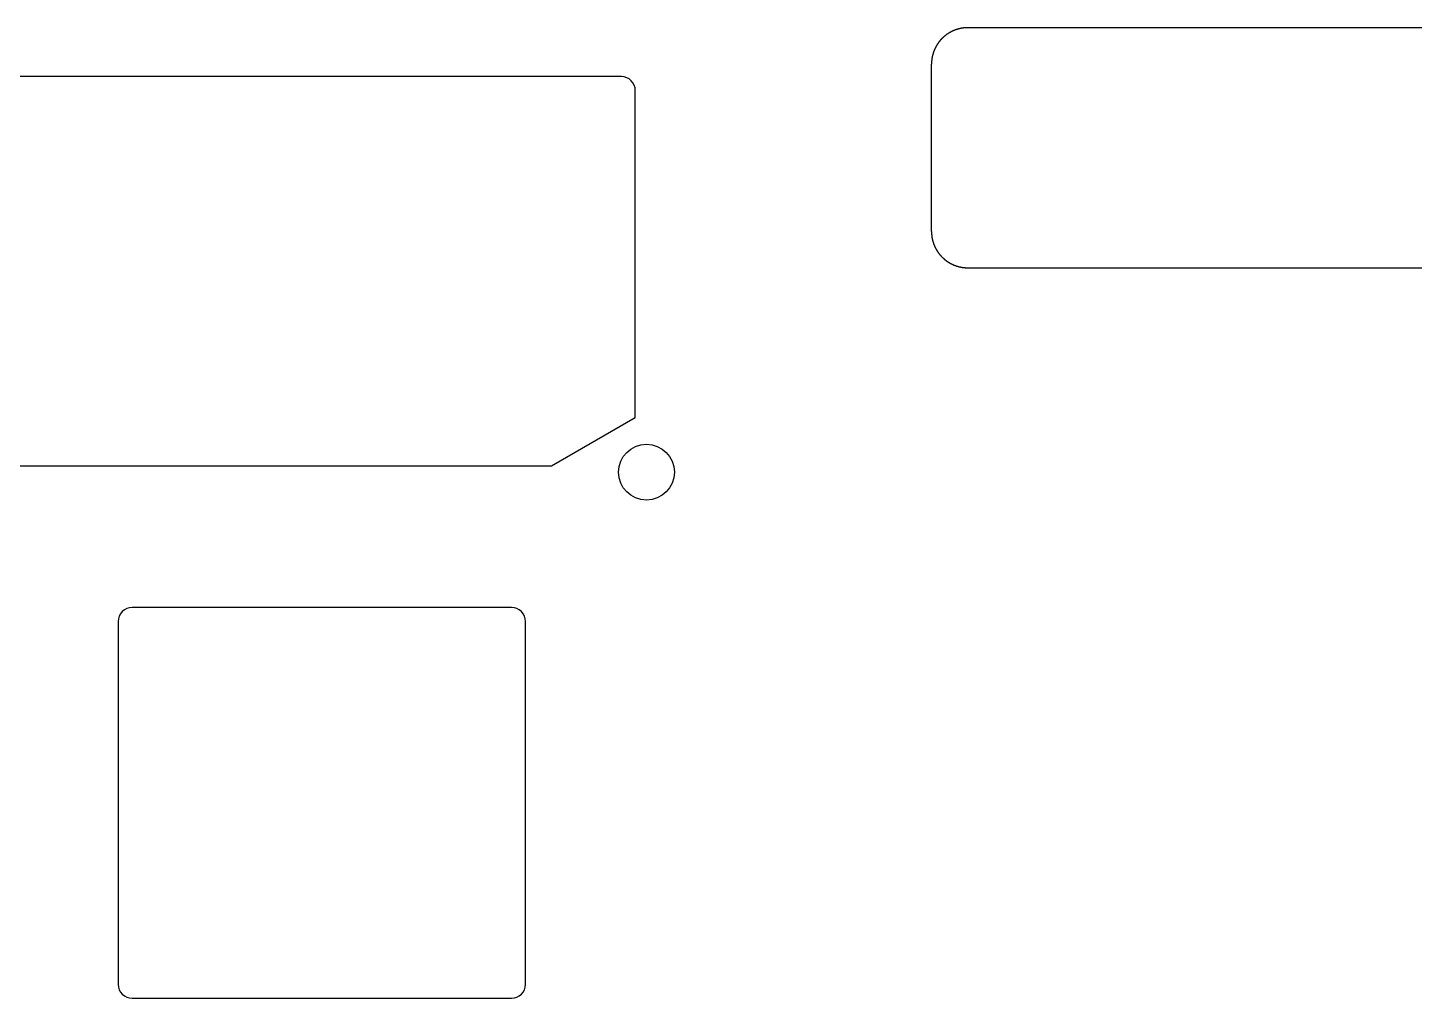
# Model space of a CAD drawing. Header units: millimetres. Extents: x -11 to 340, y -118 to 18.
# Drawn here: x 249.01 to 298.72, y -87.96 to -53.19 of the extents above; entities that cross this region are included whole.
import ezdxf

# ---------------------------------------------------------------- set-up
doc = ezdxf.new("R2010")
doc.units = ezdxf.units.MM
doc.header["$MEASUREMENT"] = 0
doc.layers.get('0').update_dxf_attribs({"linetype": 'CONTINUOUS'})
doc.layers.add('BLACK', color=7, linetype='CONTINUOUS')

msp = doc.modelspace()

# ---------------------------------------------------------------- linework, layer by layer
for points in [[(238.79375, -55.4375), (238.79375, -67.1555), (241.79375, -68.8875), (267.79375, -68.8875), (270.79375, -67.1555), (270.79375, -55.4375, 0.414213562), (270.29375, -54.9375), (239.29375, -54.9375, 0.414212391)], [(252.257046, -74.4625), (252.257046, -87.4625, 0.414212391), (252.757046, -87.9625), (266.357046, -87.9625, 0.414213562), (266.857046, -87.4625), (266.857046, -74.4625, 0.414213562), (266.357046, -73.9625), (252.757046, -73.9625, 0.414212391)]]:
    msp.add_lwpolyline(points, format="xyb", close=True)
msp.add_circle((271.19375, -69.1125), 1)
at = {"layer": 'BLACK', "linetype": 'Continuous'}
for p, q in [((281.695575, -53.677566), (281.692396, -53.681569)), ((281.69877, -53.673576), (281.695575, -53.677566)), ((281.701981, -53.669598), (281.69877, -53.673576)), ((281.705207, -53.665633), (281.701981, -53.669598)), ((281.70845, -53.66168), (281.705207, -53.665633)), ((281.711707, -53.65774), (281.70845, -53.66168)), ((281.714981, -53.653811), (281.711707, -53.65774)), ((281.718269, -53.649896), (281.714981, -53.653811)), ((281.721573, -53.645994), (281.718269, -53.649896)), ((281.724893, -53.642105), (281.721573, -53.645994)), ((281.728228, -53.638228), (281.724893, -53.642105)), ((281.731577, -53.634364), (281.728228, -53.638228)), ((281.734943, -53.630513), (281.731577, -53.634364)), ((281.738323, -53.626676), (281.734943, -53.630513)), ((281.741718, -53.622851), (281.738323, -53.626676)), ((281.745129, -53.61904), (281.741718, -53.622851)), ((281.748554, -53.615242), (281.745129, -53.61904)), ((281.751994, -53.611457), (281.748554, -53.615242)), ((281.755449, -53.607686), (281.751994, -53.611457)), ((281.758919, -53.603928), (281.755449, -53.607686)), ((281.762404, -53.600184), (281.758919, -53.603928)), ((281.765903, -53.596454), (281.762404, -53.600184)), ((281.769417, -53.592737), (281.765903, -53.596454)), ((281.772945, -53.589034), (281.769417, -53.592737)), ((281.776488, -53.585344), (281.772945, -53.589034)), ((281.780045, -53.581669), (281.776488, -53.585344)), ((281.783617, -53.578007), (281.780045, -53.581669)), ((281.787203, -53.57436), (281.783617, -53.578007)), ((281.790803, -53.570726), (281.787203, -53.57436)), ((281.794417, -53.567107), (281.790803, -53.570726)), ((281.801688, -53.55991), (281.794417, -53.567107)), ((281.809015, -53.552771), (281.801688, -53.55991)), ((281.816397, -53.54569), (281.809015, -53.552771)), ((281.823834, -53.538667), (281.816397, -53.54569)), ((281.831326, -53.531703), (281.823834, -53.538667)), ((281.838871, -53.524797), (281.831326, -53.531703)), ((281.84647, -53.517952), (281.838871, -53.524797)), ((281.854121, -53.511166), (281.84647, -53.517952)), ((281.861825, -53.504441), (281.854121, -53.511166)), ((281.86958, -53.497777), (281.861825, -53.504441)), ((281.877387, -53.491174), (281.86958, -53.497777)), ((281.885244, -53.484633), (281.877387, -53.491174)), ((281.893152, -53.478155), (281.885244, -53.484633)), ((281.901109, -53.471739), (281.893152, -53.478155)), ((281.909115, -53.465387), (281.901109, -53.471739)), ((281.91717, -53.459098), (281.909115, -53.465387)), ((281.925272, -53.452873), (281.91717, -53.459098)), ((281.933422, -53.446713), (281.925272, -53.452873)), ((281.941619, -53.440617), (281.933422, -53.446713)), ((281.949862, -53.434587), (281.941619, -53.440617)), ((281.958151, -53.428622), (281.949862, -53.434587)), ((281.966485, -53.422723), (281.958151, -53.428622)), ((281.974864, -53.416891), (281.966485, -53.422723)), ((281.983287, -53.411125), (281.974864, -53.416891)), ((281.991753, -53.405427), (281.983287, -53.411125)), ((282.000262, -53.399796), (281.991753, -53.405427)), ((282.008814, -53.394232), (282.000262, -53.399796)), ((282.017407, -53.388737), (282.008814, -53.394232)), ((282.026042, -53.383311), (282.017407, -53.388737)), ((282.034717, -53.377953), (282.026042, -53.383311)), ((282.043433, -53.372664), (282.034717, -53.377953)), ((282.052188, -53.367445), (282.043433, -53.372664)), ((282.060983, -53.362296), (282.052188, -53.367445)), ((282.069815, -53.357217), (282.060983, -53.362296)), ((282.078686, -53.352208), (282.069815, -53.357217)), ((282.087594, -53.34727), (282.078686, -53.352208)), ((282.096539, -53.342403), (282.087594, -53.34727)), ((282.10552, -53.337607), (282.096539, -53.342403)), ((282.114537, -53.332883), (282.10552, -53.337607)), ((282.12359, -53.32823), (282.114537, -53.332883)), ((282.132677, -53.32365), (282.12359, -53.32823)), ((282.141798, -53.319141), (282.132677, -53.32365)), ((282.150952, -53.314706), (282.141798, -53.319141)), ((282.16014, -53.310343), (282.150952, -53.314706)), ((282.16936, -53.306053), (282.16014, -53.310343)), ((282.178612, -53.301837), (282.16936, -53.306053)), ((282.187896, -53.297694), (282.178612, -53.301837)), ((282.19721, -53.293625), (282.187896, -53.297694)), ((282.206555, -53.289629), (282.19721, -53.293625)), ((282.21593, -53.285708), (282.206555, -53.289629)), ((282.225334, -53.281861), (282.21593, -53.285708)), ((282.234767, -53.278089), (282.225334, -53.281861)), ((282.244228, -53.274392), (282.234767, -53.278089)), ((282.253717, -53.270769), (282.244228, -53.274392)), ((282.263234, -53.267222), (282.253717, -53.270769)), ((282.272777, -53.26375), (282.263234, -53.267222)), ((282.282347, -53.260353), (282.272777, -53.26375)), ((282.291943, -53.257032), (282.282347, -53.260353)), ((282.301564, -53.253787), (282.291943, -53.257032)), ((282.31121, -53.250617), (282.301564, -53.253787)), ((282.32088, -53.247524), (282.31121, -53.250617)), ((282.330574, -53.244507), (282.32088, -53.247524)), ((282.340292, -53.241567), (282.330574, -53.244507)), ((282.350033, -53.238703), (282.340292, -53.241567)), ((282.359796, -53.235916), (282.350033, -53.238703)), ((282.369582, -53.233205), (282.359796, -53.235916)), ((282.379389, -53.230572), (282.369582, -53.233205)), ((282.389217, -53.228015), (282.379389, -53.230572)), ((282.399066, -53.225536), (282.389217, -53.228015)), ((282.408936, -53.223134), (282.399066, -53.225536)), ((282.418825, -53.220809), (282.408936, -53.223134)), ((282.428734, -53.218562), (282.418825, -53.220809)), ((282.438662, -53.216393), (282.428734, -53.218562)), ((282.448608, -53.214301), (282.438662, -53.216393)), ((282.458573, -53.212287), (282.448608, -53.214301)), ((282.468555, -53.210351), (282.458573, -53.212287)), ((282.478555, -53.208493), (282.468555, -53.210351)), ((282.488572, -53.206714), (282.478555, -53.208493)), ((282.498606, -53.205012), (282.488572, -53.206714)), ((282.508655, -53.203389), (282.498606, -53.205012)), ((282.518721, -53.201845), (282.508655, -53.203389)), ((282.528802, -53.200378), (282.518721, -53.201845)), ((282.538898, -53.198991), (282.528802, -53.200378)), ((282.549009, -53.197682), (282.538898, -53.198991)), ((282.559134, -53.196452), (282.549009, -53.197682)), ((282.569273, -53.1953), (282.559134, -53.196452)), ((282.579426, -53.194228), (282.569273, -53.1953)), ((282.589592, -53.193234), (282.579426, -53.194228)), ((282.599771, -53.19232), (282.589592, -53.193234)), ((282.609963, -53.191484), (282.599771, -53.19232)), ((282.620167, -53.190728), (282.609963, -53.191484)), ((282.630383, -53.190052), (282.620167, -53.190728)), ((282.64061, -53.189454), (282.630383, -53.190052)), ((282.650849, -53.188936), (282.64061, -53.189454)), ((282.661098, -53.188498), (282.650849, -53.188936)), ((282.671359, -53.188139), (282.661098, -53.188498)), ((282.681629, -53.187859), (282.671359, -53.188139)), ((282.69191, -53.18766), (282.681629, -53.187859)), ((282.7022, -53.18754), (282.69191, -53.18766)), ((282.7125, -53.1875), (282.7022, -53.18754)), ((336.3125, -53.1875), (282.7125, -53.1875)), ((281.450002, -54.17623), (281.448798, -54.18117)), ((281.451224, -54.171297), (281.450002, -54.17623)), ((281.452467, -54.166367), (281.451224, -54.171297)), ((281.453728, -54.161445), (281.452467, -54.166367)), ((281.455009, -54.156525), (281.453728, -54.161445)), ((281.456308, -54.151613), (281.455009, -54.156525)), ((281.457628, -54.146704), (281.456308, -54.151613)), ((281.458966, -54.141803), (281.457628, -54.146704)), ((281.460324, -54.136905), (281.458966, -54.141803)), ((281.461701, -54.132015), (281.460324, -54.136905)), ((281.463098, -54.127128), (281.461701, -54.132015)), ((281.464513, -54.122249), (281.463098, -54.127128)), ((281.465948, -54.117374), (281.464513, -54.122249)), ((281.467401, -54.112506), (281.465948, -54.117374)), ((281.468875, -54.107642), (281.467401, -54.112506)), ((281.470367, -54.102786), (281.468875, -54.107642)), ((281.471878, -54.097934), (281.470367, -54.102786)), ((281.473408, -54.09309), (281.471878, -54.097934)), ((281.474958, -54.08825), (281.473408, -54.09309)), ((281.476526, -54.083418), (281.474958, -54.08825)), ((281.478114, -54.07859), (281.476526, -54.083418)), ((281.47972, -54.073771), (281.478114, -54.07859)), ((281.481346, -54.068956), (281.47972, -54.073771)), ((281.48299, -54.064149), (281.481346, -54.068956)), ((281.484654, -54.059346), (281.48299, -54.064149)), ((281.486336, -54.054552), (281.484654, -54.059346)), ((281.488038, -54.049763), (281.486336, -54.054552)), ((281.489758, -54.044982), (281.488038, -54.049763)), ((281.491497, -54.040206), (281.489758, -54.044982)), ((281.493255, -54.035438), (281.491497, -54.040206)), ((281.495032, -54.030676), (281.493255, -54.035438)), ((281.496828, -54.025922), (281.495032, -54.030676)), ((281.498642, -54.021173), (281.496828, -54.025922)), ((281.500475, -54.016433), (281.498642, -54.021173)), ((281.502328, -54.011698), (281.500475, -54.016433)), ((281.504198, -54.006972), (281.502328, -54.011698)), ((281.506088, -54.002251), (281.504198, -54.006972)), ((281.507995, -53.99754), (281.506088, -54.002251)), ((281.509922, -53.992834), (281.507995, -53.99754)), ((281.511867, -53.988137), (281.509922, -53.992834)), ((281.513832, -53.983445), (281.511867, -53.988137)), ((281.515814, -53.978763), (281.513832, -53.983445)), ((281.517815, -53.974087), (281.515814, -53.978763)), ((281.519834, -53.96942), (281.517815, -53.974087)), ((281.521873, -53.964759), (281.519834, -53.96942)), ((281.523929, -53.960108), (281.521873, -53.964759)), ((281.526004, -53.955462), (281.523929, -53.960108)), ((281.528097, -53.950827), (281.526004, -53.955462)), ((281.530209, -53.946197), (281.528097, -53.950827)), ((281.532339, -53.941577), (281.530209, -53.946197)), ((281.534487, -53.936964), (281.532339, -53.941577)), ((281.536654, -53.93236), (281.534487, -53.936964)), ((281.538839, -53.927763), (281.536654, -53.93236)), ((281.541042, -53.923176), (281.538839, -53.927763)), ((281.543263, -53.918595), (281.541042, -53.923176)), ((281.545503, -53.914025), (281.543263, -53.918595)), ((281.547761, -53.909461), (281.545503, -53.914025)), ((281.550036, -53.904908), (281.547761, -53.909461)), ((281.55233, -53.900361), (281.550036, -53.904908)), ((281.554642, -53.895825), (281.55233, -53.900361)), ((281.556972, -53.891296), (281.554642, -53.895825)), ((281.559319, -53.886777), (281.556972, -53.891296)), ((281.561685, -53.882266), (281.559319, -53.886777)), ((281.564069, -53.877765), (281.561685, -53.882266)), ((281.56647, -53.873272), (281.564069, -53.877765)), ((281.568889, -53.868789), (281.56647, -53.873272)), ((281.571327, -53.864314), (281.568889, -53.868789)), ((281.573782, -53.85985), (281.571327, -53.864314)), ((281.576255, -53.855393), (281.573782, -53.85985)), ((281.578745, -53.850948), (281.576255, -53.855393)), ((281.581253, -53.84651), (281.578745, -53.850948)), ((281.583778, -53.842083), (281.581253, -53.84651)), ((281.586322, -53.837665), (281.583778, -53.842083)), ((281.588882, -53.833257), (281.586322, -53.837665)), ((281.591461, -53.828858), (281.588882, -53.833257)), ((281.594056, -53.82447), (281.591461, -53.828858)), ((281.59667, -53.82009), (281.594056, -53.82447)), ((281.5993, -53.815722), (281.59667, -53.82009)), ((281.601948, -53.811362), (281.5993, -53.815722)), ((281.604613, -53.807014), (281.601948, -53.811362)), ((281.607295, -53.802674), (281.604613, -53.807014)), ((281.609995, -53.798346), (281.607295, -53.802674)), ((281.612712, -53.794028), (281.609995, -53.798346)), ((281.615445, -53.78972), (281.612712, -53.794028)), ((281.618197, -53.785422), (281.615445, -53.78972)), ((281.620965, -53.781135), (281.618197, -53.785422)), ((281.62375, -53.776858), (281.620965, -53.781135)), ((281.626552, -53.772593), (281.62375, -53.776858)), ((281.629371, -53.768337), (281.626552, -53.772593)), ((281.632207, -53.764093), (281.629371, -53.768337)), ((281.63506, -53.759859), (281.632207, -53.764093)), ((281.637929, -53.755637), (281.63506, -53.759859)), ((281.640815, -53.751424), (281.637929, -53.755637)), ((281.643718, -53.747224), (281.640815, -53.751424)), ((281.646638, -53.743034), (281.643718, -53.747224)), ((281.649574, -53.738856), (281.646638, -53.743034)), ((281.652527, -53.734688), (281.649574, -53.738856)), ((281.655496, -53.730533), (281.652527, -53.734688)), ((281.658482, -53.726388), (281.655496, -53.730533)), ((281.661484, -53.722255), (281.658482, -53.726388)), ((281.664502, -53.718133), (281.661484, -53.722255)), ((281.667537, -53.714023), (281.664502, -53.718133)), ((281.670588, -53.709925), (281.667537, -53.714023)), ((281.673655, -53.705839), (281.670588, -53.709925)), ((281.676739, -53.701763), (281.673655, -53.705839)), ((281.679838, -53.697701), (281.676739, -53.701763)), ((281.682954, -53.69365), (281.679838, -53.697701)), ((281.686085, -53.689611), (281.682954, -53.69365)), ((281.689233, -53.685584), (281.686085, -53.689611)), ((281.692396, -53.681569), (281.689233, -53.685584)), ((281.412503, -54.48491), (281.4125, -54.4875)), ((281.4125, -60.4875), (281.4125, -54.4875)), ((281.412523, -54.479755), (281.412503, -54.48491)), ((281.412563, -54.474604), (281.412523, -54.479755)), ((281.412623, -54.469452), (281.412563, -54.474604)), ((281.412703, -54.464306), (281.412623, -54.469452)), ((281.412803, -54.45916), (281.412703, -54.464306)), ((281.412923, -54.454018), (281.412803, -54.45916)), ((281.413063, -54.448877), (281.412923, -54.454018)), ((281.413223, -54.44374), (281.413063, -54.448877)), ((281.413403, -54.438604), (281.413223, -54.44374)), ((281.413602, -54.433473), (281.413403, -54.438604)), ((281.413822, -54.428342), (281.413602, -54.433473)), ((281.414062, -54.423217), (281.413822, -54.428342)), ((281.414321, -54.418091), (281.414062, -54.423217)), ((281.414601, -54.412971), (281.414321, -54.418091)), ((281.4149, -54.407851), (281.414601, -54.412971)), ((281.415219, -54.402737), (281.4149, -54.407851)), ((281.415558, -54.397623), (281.415219, -54.402737)), ((281.415917, -54.392514), (281.415558, -54.397623)), ((281.416296, -54.387406), (281.415917, -54.392514)), ((281.416695, -54.382304), (281.416296, -54.387406)), ((281.417113, -54.377202), (281.416695, -54.382304)), ((281.417551, -54.372106), (281.417113, -54.377202)), ((281.41801, -54.36701), (281.417551, -54.372106)), ((281.418488, -54.36192), (281.41801, -54.36701)), ((281.418985, -54.356831), (281.418488, -54.36192)), ((281.419503, -54.351748), (281.418985, -54.356831)), ((281.42004, -54.346665), (281.419503, -54.351748)), ((281.420597, -54.341589), (281.42004, -54.346665)), ((281.421174, -54.336513), (281.420597, -54.341589)), ((281.421771, -54.331443), (281.421174, -54.336513)), ((281.422387, -54.326375), (281.421771, -54.331443)), ((281.423023, -54.321312), (281.422387, -54.326375)), ((281.423679, -54.316251), (281.423023, -54.321312)), ((281.424354, -54.311195), (281.423679, -54.316251)), ((281.42505, -54.306141), (281.424354, -54.311195)), ((281.425764, -54.301094), (281.42505, -54.306141)), ((281.426499, -54.296047), (281.425764, -54.301094)), ((281.427253, -54.291007), (281.426499, -54.296047)), ((281.428027, -54.285968), (281.427253, -54.291007)), ((281.42882, -54.280936), (281.428027, -54.285968)), ((281.429634, -54.275905), (281.42882, -54.280936)), ((281.430466, -54.270881), (281.429634, -54.275905)), ((281.431319, -54.265858), (281.430466, -54.270881)), ((281.432191, -54.260842), (281.431319, -54.265858)), ((281.433083, -54.255828), (281.432191, -54.260842)), ((281.433994, -54.25082), (281.433083, -54.255828)), ((281.434924, -54.245814), (281.433994, -54.25082)), ((281.435875, -54.240815), (281.434924, -54.245814)), ((281.436845, -54.235818), (281.435875, -54.240815)), ((281.437834, -54.230828), (281.436845, -54.235818)), ((281.438843, -54.22584), (281.437834, -54.230828)), ((281.439871, -54.220859), (281.438843, -54.22584)), ((281.440919, -54.21588), (281.439871, -54.220859)), ((281.441986, -54.210908), (281.440919, -54.21588)), ((281.443073, -54.205939), (281.441986, -54.210908)), ((281.444179, -54.200976), (281.443073, -54.205939)), ((281.445305, -54.196016), (281.444179, -54.200976)), ((281.44645, -54.191063), (281.445305, -54.196016)), ((281.447615, -54.186113), (281.44645, -54.191063)), ((281.448798, -54.18117), (281.447615, -54.186113)), ((281.4125, -60.4875), (281.41254, -60.4978)), ((281.41254, -60.4978), (281.41266, -60.50809)), ((281.41266, -60.50809), (281.412859, -60.518371)), ((281.412859, -60.518371), (281.413139, -60.528641)), ((281.413139, -60.528641), (281.413498, -60.538902)), ((281.413498, -60.538902), (281.413936, -60.549151)), ((281.413936, -60.549151), (281.414454, -60.55939)), ((281.414454, -60.55939), (281.415052, -60.569617)), ((281.415052, -60.569617), (281.415728, -60.579833)), ((281.415728, -60.579833), (281.416484, -60.590037)), ((281.416484, -60.590037), (281.41732, -60.600229)), ((281.41732, -60.600229), (281.418234, -60.610408)), ((281.418234, -60.610408), (281.419228, -60.620574)), ((281.419228, -60.620574), (281.4203, -60.630727)), ((281.4203, -60.630727), (281.421452, -60.640866)), ((281.421452, -60.640866), (281.422682, -60.650991)), ((281.422682, -60.650991), (281.423991, -60.661102)), ((281.423991, -60.661102), (281.425378, -60.671198)), ((281.425378, -60.671198), (281.426845, -60.681279)), ((281.426845, -60.681279), (281.428389, -60.691345)), ((281.428389, -60.691345), (281.430012, -60.701394)), ((281.430012, -60.701394), (281.431714, -60.711428)), ((281.431714, -60.711428), (281.433493, -60.721445)), ((281.433493, -60.721445), (281.435351, -60.731445)), ((281.435351, -60.731445), (281.437287, -60.741427)), ((281.437287, -60.741427), (281.439301, -60.751392)), ((281.439301, -60.751392), (281.441393, -60.761338)), ((281.441393, -60.761338), (281.443562, -60.771266)), ((281.443562, -60.771266), (281.445809, -60.781175)), ((281.445809, -60.781175), (281.448134, -60.791064)), ((281.448134, -60.791064), (281.450536, -60.800934)), ((281.450536, -60.800934), (281.453015, -60.810783)), ((281.453015, -60.810783), (281.455572, -60.820611)), ((281.455572, -60.820611), (281.458205, -60.830418)), ((281.458205, -60.830418), (281.460916, -60.840204)), ((281.460916, -60.840204), (281.463703, -60.849967)), ((281.463703, -60.849967), (281.466567, -60.859708)), ((281.466567, -60.859708), (281.469507, -60.869426)), ((281.469507, -60.869426), (281.472524, -60.87912)), ((281.472524, -60.87912), (281.475617, -60.88879)), ((281.475617, -60.88879), (281.478787, -60.898436)), ((281.478787, -60.898436), (281.482032, -60.908057)), ((281.482032, -60.908057), (281.485353, -60.917653)), ((281.485353, -60.917653), (281.48875, -60.927223)), ((281.48875, -60.927223), (281.492222, -60.936766)), ((281.492222, -60.936766), (281.495769, -60.946283)), ((281.495769, -60.946283), (281.499392, -60.955772)), ((281.499392, -60.955772), (281.503089, -60.965233)), ((281.503089, -60.965233), (281.506861, -60.974666)), ((281.506861, -60.974666), (281.510708, -60.98407)), ((281.510708, -60.98407), (281.514629, -60.993445)), ((281.514629, -60.993445), (281.518625, -61.00279)), ((281.518625, -61.00279), (281.522694, -61.012104)), ((281.522694, -61.012104), (281.526837, -61.021388)), ((281.526837, -61.021388), (281.531053, -61.03064)), ((281.531053, -61.03064), (281.535343, -61.03986)), ((281.535343, -61.03986), (281.539706, -61.049048)), ((281.539706, -61.049048), (281.544141, -61.058202)), ((281.544141, -61.058202), (281.54865, -61.067323)), ((281.54865, -61.067323), (281.55323, -61.07641)), ((281.55323, -61.07641), (281.557883, -61.085463)), ((281.557883, -61.085463), (281.562607, -61.09448)), ((281.562607, -61.09448), (281.567403, -61.103461)), ((281.567403, -61.103461), (281.57227, -61.112406)), ((281.57227, -61.112406), (281.577208, -61.121314)), ((281.577208, -61.121314), (281.582217, -61.130185)), ((281.582217, -61.130185), (281.587296, -61.139017)), ((281.587296, -61.139017), (281.592445, -61.147812)), ((281.592445, -61.147812), (281.597664, -61.156567)), ((281.597664, -61.156567), (281.602953, -61.165283)), ((281.602953, -61.165283), (281.608311, -61.173958)), ((281.608311, -61.173958), (281.613737, -61.182593)), ((281.613737, -61.182593), (281.619232, -61.191186)), ((281.619232, -61.191186), (281.624796, -61.199738)), ((281.624796, -61.199738), (281.630427, -61.208247)), ((281.630427, -61.208247), (281.636125, -61.216713)), ((281.636125, -61.216713), (281.641891, -61.225136)), ((281.641891, -61.225136), (281.647723, -61.233515)), ((281.647723, -61.233515), (281.653622, -61.241849)), ((281.653622, -61.241849), (281.659587, -61.250138)), ((281.659587, -61.250138), (281.665617, -61.258381)), ((281.665617, -61.258381), (281.671713, -61.266578)), ((281.671713, -61.266578), (281.677873, -61.274728)), ((281.677873, -61.274728), (281.684098, -61.28283)), ((281.684098, -61.28283), (281.690387, -61.290885)), ((281.690387, -61.290885), (281.696739, -61.298891)), ((281.696739, -61.298891), (281.703155, -61.306848)), ((281.703155, -61.306848), (281.709633, -61.314756)), ((281.709633, -61.314756), (281.716174, -61.322613)), ((281.716174, -61.322613), (281.722777, -61.33042)), ((281.722777, -61.33042), (281.729441, -61.338175)), ((281.729441, -61.338175), (281.736166, -61.345879)), ((281.736166, -61.345879), (281.742952, -61.35353)), ((281.742952, -61.35353), (281.749797, -61.361129)), ((281.749797, -61.361129), (281.756703, -61.368674)), ((281.756703, -61.368674), (281.763667, -61.376166)), ((281.763667, -61.376166), (281.77069, -61.383603)), ((281.77069, -61.383603), (281.777771, -61.390985)), ((281.777771, -61.390985), (281.78491, -61.398312)), ((281.78491, -61.398312), (281.792107, -61.405583)), ((281.792107, -61.405583), (281.795726, -61.409197)), ((281.795726, -61.409197), (281.79936, -61.412797)), ((281.79936, -61.412797), (281.803007, -61.416383)), ((281.803007, -61.416383), (281.806669, -61.419955)), ((281.806669, -61.419955), (281.810344, -61.423512)), ((281.810344, -61.423512), (281.814034, -61.427055)), ((281.814034, -61.427055), (281.817737, -61.430583)), ((281.817737, -61.430583), (281.821454, -61.434097)), ((281.821454, -61.434097), (281.825184, -61.437596)), ((281.825184, -61.437596), (281.828928, -61.441081)), ((281.828928, -61.441081), (281.832686, -61.444551)), ((281.832686, -61.444551), (281.836457, -61.448006)), ((281.836457, -61.448006), (281.840242, -61.451446)), ((281.840242, -61.451446), (281.84404, -61.454871)), ((281.84404, -61.454871), (281.847851, -61.458282)), ((281.847851, -61.458282), (281.851676, -61.461677)), ((281.851676, -61.461677), (281.855513, -61.465057)), ((281.855513, -61.465057), (281.859364, -61.468423)), ((281.859364, -61.468423), (281.863228, -61.471772)), ((281.863228, -61.471772), (281.867105, -61.475107)), ((281.867105, -61.475107), (281.870994, -61.478427)), ((281.870994, -61.478427), (281.874896, -61.481731)), ((281.874896, -61.481731), (281.878811, -61.485019)), ((281.878811, -61.485019), (281.88274, -61.488293)), ((281.88274, -61.488293), (281.88668, -61.49155)), ((281.88668, -61.49155), (281.890633, -61.494793)), ((281.890633, -61.494793), (281.894598, -61.498019)), ((281.894598, -61.498019), (281.898576, -61.50123)), ((281.898576, -61.50123), (281.902566, -61.504425)), ((281.902566, -61.504425), (281.906569, -61.507604)), ((281.906569, -61.507604), (281.910584, -61.510767)), ((281.910584, -61.510767), (281.914611, -61.513915)), ((281.914611, -61.513915), (281.91865, -61.517046)), ((281.91865, -61.517046), (281.922701, -61.520162)), ((281.922701, -61.520162), (281.926763, -61.523261)), ((281.926763, -61.523261), (281.930839, -61.526345)), ((281.930839, -61.526345), (281.934925, -61.529412)), ((281.934925, -61.529412), (281.939023, -61.532463)), ((281.939023, -61.532463), (281.943133, -61.535498)), ((281.943133, -61.535498), (281.947255, -61.538516)), ((281.947255, -61.538516), (281.951388, -61.541518)), ((281.951388, -61.541518), (281.955533, -61.544504)), ((281.955533, -61.544504), (281.959688, -61.547473)), ((281.959688, -61.547473), (281.963856, -61.550426)), ((281.963856, -61.550426), (281.968034, -61.553362)), ((281.968034, -61.553362), (281.972224, -61.556282)), ((281.972224, -61.556282), (281.976424, -61.559185)), ((281.976424, -61.559185), (281.980637, -61.562071)), ((281.980637, -61.562071), (281.984859, -61.56494)), ((281.984859, -61.56494), (281.989093, -61.567793)), ((281.989093, -61.567793), (281.993337, -61.570629)), ((281.993337, -61.570629), (281.997593, -61.573448)), ((281.997593, -61.573448), (282.001858, -61.57625)), ((282.001858, -61.57625), (282.006135, -61.579035)), ((282.006135, -61.579035), (282.010422, -61.581803)), ((282.010422, -61.581803), (282.01472, -61.584555)), ((282.01472, -61.584555), (282.019028, -61.587288)), ((282.019028, -61.587288), (282.023346, -61.590005)), ((282.023346, -61.590005), (282.027674, -61.592705)), ((282.027674, -61.592705), (282.032014, -61.595387)), ((282.032014, -61.595387), (282.036362, -61.598052)), ((282.036362, -61.598052), (282.040722, -61.6007)), ((282.040722, -61.6007), (282.04509, -61.60333)), ((282.04509, -61.60333), (282.04947, -61.605944)), ((282.04947, -61.605944), (282.053858, -61.608539)), ((282.053858, -61.608539), (282.058257, -61.611118)), ((282.058257, -61.611118), (282.062665, -61.613678)), ((282.062665, -61.613678), (282.067083, -61.616222)), ((282.067083, -61.616222), (282.07151, -61.618747)), ((282.07151, -61.618747), (282.075948, -61.621255)), ((282.075948, -61.621255), (282.080393, -61.623745)), ((282.080393, -61.623745), (282.08485, -61.626218)), ((282.08485, -61.626218), (282.089314, -61.628673)), ((282.089314, -61.628673), (282.093789, -61.631111)), ((282.093789, -61.631111), (282.098272, -61.63353)), ((282.098272, -61.63353), (282.102765, -61.635931)), ((282.102765, -61.635931), (282.107266, -61.638315)), ((282.107266, -61.638315), (282.111777, -61.640681)), ((282.111777, -61.640681), (282.116296, -61.643028)), ((282.116296, -61.643028), (282.120825, -61.645358)), ((282.120825, -61.645358), (282.125361, -61.64767)), ((282.125361, -61.64767), (282.129908, -61.649964)), ((282.129908, -61.649964), (282.134461, -61.652239)), ((282.134461, -61.652239), (282.139025, -61.654497)), ((282.139025, -61.654497), (282.143595, -61.656737)), ((282.143595, -61.656737), (282.148176, -61.658958)), ((282.148176, -61.658958), (282.152763, -61.661161)), ((282.152763, -61.661161), (282.15736, -61.663346)), ((282.15736, -61.663346), (282.161964, -61.665513)), ((282.161964, -61.665513), (282.166577, -61.667661)), ((282.166577, -61.667661), (282.171197, -61.669791)), ((282.171197, -61.669791), (282.175827, -61.671903)), ((282.175827, -61.671903), (282.180462, -61.673996)), ((282.180462, -61.673996), (282.185108, -61.676071)), ((282.185108, -61.676071), (282.189759, -61.678127)), ((282.189759, -61.678127), (282.19442, -61.680166)), ((282.19442, -61.680166), (282.199087, -61.682185)), ((282.199087, -61.682185), (282.203763, -61.684186)), ((282.203763, -61.684186), (282.208445, -61.686168)), ((282.208445, -61.686168), (282.213137, -61.688133)), ((282.213137, -61.688133), (282.217834, -61.690078)), ((282.217834, -61.690078), (282.22254, -61.692005)), ((282.22254, -61.692005), (282.227251, -61.693912)), ((282.227251, -61.693912), (282.231972, -61.695802)), ((282.231972, -61.695802), (282.236698, -61.697672)), ((282.236698, -61.697672), (282.241433, -61.699525)), ((282.241433, -61.699525), (282.246173, -61.701358)), ((282.246173, -61.701358), (282.250922, -61.703172)), ((282.250922, -61.703172), (282.255676, -61.704968)), ((282.255676, -61.704968), (282.260438, -61.706745)), ((282.260438, -61.706745), (282.265206, -61.708503)), ((282.265206, -61.708503), (282.269982, -61.710242)), ((282.269982, -61.710242), (282.274763, -61.711962)), ((282.274763, -61.711962), (282.279552, -61.713664)), ((282.279552, -61.713664), (282.284346, -61.715346)), ((282.284346, -61.715346), (282.289149, -61.71701)), ((282.289149, -61.71701), (282.293956, -61.718654)), ((282.293956, -61.718654), (282.298771, -61.72028)), ((282.298771, -61.72028), (282.30359, -61.721886)), ((282.30359, -61.721886), (282.308418, -61.723474)), ((282.308418, -61.723474), (282.31325, -61.725042)), ((282.31325, -61.725042), (282.31809, -61.726592)), ((282.31809, -61.726592), (282.322934, -61.728122)), ((282.322934, -61.728122), (282.327786, -61.729633)), ((282.327786, -61.729633), (282.332642, -61.731125)), ((282.332642, -61.731125), (282.337506, -61.732599)), ((282.337506, -61.732599), (282.342374, -61.734052)), ((282.342374, -61.734052), (282.347249, -61.735487)), ((282.347249, -61.735487), (282.352128, -61.736902)), ((282.352128, -61.736902), (282.357015, -61.738299)), ((282.357015, -61.738299), (282.361905, -61.739676)), ((282.361905, -61.739676), (282.366803, -61.741034)), ((282.366803, -61.741034), (282.371704, -61.742372)), ((282.371704, -61.742372), (282.376613, -61.743692)), ((282.376613, -61.743692), (282.381525, -61.744991)), ((282.381525, -61.744991), (282.386445, -61.746272)), ((282.386445, -61.746272), (282.391367, -61.747533)), ((282.391367, -61.747533), (282.396297, -61.748776)), ((282.396297, -61.748776), (282.40123, -61.749998)), ((282.40123, -61.749998), (282.40617, -61.751202)), ((282.40617, -61.751202), (282.411113, -61.752385)), ((282.411113, -61.752385), (282.416063, -61.75355)), ((282.416063, -61.75355), (282.421016, -61.754695)), ((282.421016, -61.754695), (282.425976, -61.755821)), ((282.425976, -61.755821), (282.430939, -61.756927)), ((282.430939, -61.756927), (282.435908, -61.758014)), ((282.435908, -61.758014), (282.44088, -61.759081)), ((282.44088, -61.759081), (282.445859, -61.760129)), ((282.445859, -61.760129), (282.45084, -61.761157)), ((282.45084, -61.761157), (282.455828, -61.762166)), ((282.455828, -61.762166), (282.460818, -61.763155)), ((282.460818, -61.763155), (282.465815, -61.764125)), ((282.465815, -61.764125), (282.470814, -61.765076)), ((282.470814, -61.765076), (282.47582, -61.766006)), ((282.47582, -61.766006), (282.480828, -61.766917)), ((282.480828, -61.766917), (282.485842, -61.767809)), ((282.485842, -61.767809), (282.490858, -61.768681)), ((282.490858, -61.768681), (282.495881, -61.769534)), ((282.495881, -61.769534), (282.500905, -61.770366)), ((282.500905, -61.770366), (282.505936, -61.77118)), ((282.505936, -61.77118), (282.510968, -61.771973)), ((282.510968, -61.771973), (282.516007, -61.772747)), ((282.516007, -61.772747), (282.521047, -61.773501)), ((282.521047, -61.773501), (282.526094, -61.774236)), ((282.526094, -61.774236), (282.531141, -61.77495)), ((282.531141, -61.77495), (282.536195, -61.775646)), ((282.536195, -61.775646), (282.541251, -61.776321)), ((282.541251, -61.776321), (282.546312, -61.776977)), ((282.546312, -61.776977), (282.551375, -61.777613)), ((282.551375, -61.777613), (282.556443, -61.778229)), ((282.556443, -61.778229), (282.561513, -61.778826)), ((282.561513, -61.778826), (282.566589, -61.779403)), ((282.566589, -61.779403), (282.571665, -61.77996)), ((282.571665, -61.77996), (282.576748, -61.780497)), ((282.576748, -61.780497), (282.581831, -61.781015)), ((282.581831, -61.781015), (282.58692, -61.781512)), ((282.58692, -61.781512), (282.59201, -61.78199)), ((282.59201, -61.78199), (282.597106, -61.782449)), ((282.597106, -61.782449), (282.602202, -61.782887)), ((282.602202, -61.782887), (282.607304, -61.783305)), ((282.607304, -61.783305), (282.612406, -61.783704)), ((282.612406, -61.783704), (282.617514, -61.784083)), ((282.617514, -61.784083), (282.622623, -61.784442)), ((282.622623, -61.784442), (282.627737, -61.784781)), ((282.627737, -61.784781), (282.632851, -61.7851)), ((282.632851, -61.7851), (282.637971, -61.785399)), ((282.637971, -61.785399), (282.643091, -61.785679)), ((282.643091, -61.785679), (282.648217, -61.785938)), ((282.648217, -61.785938), (282.653342, -61.786178)), ((282.653342, -61.786178), (282.658473, -61.786398)), ((282.658473, -61.786398), (282.663604, -61.786597)), ((282.663604, -61.786597), (282.66874, -61.786777)), ((282.66874, -61.786777), (282.673877, -61.786937)), ((282.673877, -61.786937), (282.679018, -61.787077)), ((282.679018, -61.787077), (282.68416, -61.787197)), ((282.68416, -61.787197), (282.689306, -61.787297)), ((282.689306, -61.787297), (282.694452, -61.787377)), ((282.694452, -61.787377), (282.699604, -61.787437)), ((282.699604, -61.787437), (282.704755, -61.787477)), ((282.704755, -61.787477), (282.709911, -61.787497)), ((282.709911, -61.787497), (282.7125, -61.7875)), ((282.7125, -61.7875), (336.3125, -61.7875))]:
    msp.add_line(p, q, dxfattribs=at)

doc.saveas('drawing.dxf')
